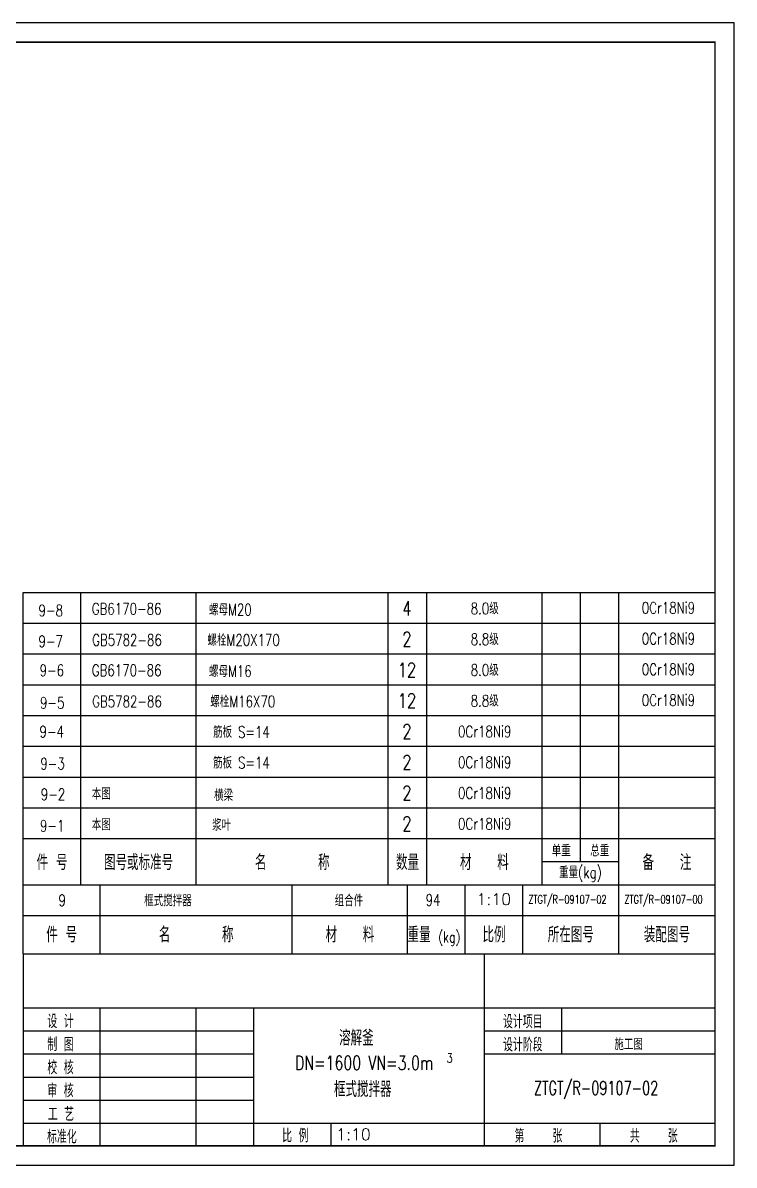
# Model space of a CAD drawing. Extents: x 6109 to 86747, y -17046 to 6992.
# Drawn here: x 44802 to 46653, y -9638 to -6668 of the extents above; entities that cross this region are included whole.
import ezdxf
from ezdxf.enums import TextEntityAlignment as Align

# ---------------------------------------------------------------- set-up
doc = ezdxf.new("R2010")
doc.units = 0
doc.header["$LTSCALE"] = 150
doc.header["$MEASUREMENT"] = 0
doc.layers.get('0').update_dxf_attribs({"linetype": 'CONTINUOUS'})
for name, color, linetype in [('1', 7, 'CONTINUOUS'), ('3', 7, 'CONTINUOUS'), ('8', 12, 'CONTINUOUS'), ('BZ', 7, 'CONTINUOUS'), ('HGJ', 1, 'CONTINUOUS'), ('HGJY', 7, 'CONTINUOUS'), ('K1', 4, 'CONTINUOUS'), ('MXB', 7, 'CONTINUOUS')]:
    doc.layers.add(name, color=color, linetype=linetype)
doc.styles.add('HZFS', font='simplex.shx', dxfattribs={"width": 0.75, "bigfont": 'hzfs.shx'})
doc.styles.get("Standard").update_dxf_attribs({"font": 'txt', "width": 0.75, "bigfont": 'hztxt.shx'})

# ---------------------------------------------------------------- blocks, each defined once
blk = doc.blocks.new('BORDER')
for p, q in [((1, 1), (0, 1)), ((0, 1), (0, 0)), ((1, 0), (1, 1)), ((0, 0), (1, 0))]:
    blk.add_line(p, q)

msp = doc.modelspace()

# ---------------------------------------------------------------- linework, layer by layer
for p, q in [((46652.98299, -6667.98317), (42452.98299, -6667.98317)), ((46652.98299, -9637.98317), (46652.98299, -6667.98317)), ((42452.98299, -9637.98317), (46652.98299, -9637.98317))]:
    msp.add_line(p, q)
at = {"layer": '1', "color": 1}
for q in [(46602.98299, -9088.78614), (44802.98299, -9588.78614), (46602.98299, -9088.78614)]:
    msp.add_line((44802.98299, -9088.78614), q, dxfattribs=at)
at = {"layer": '3'}
for p, q in [((46002.98299, -9588.78614), (46002.98299, -9088.78614)), ((44802.98299, -9228.78614), (46602.98299, -9228.78614)), ((45002.98299, -9588.78614), (45002.98299, -9228.78614)), ((45252.98299, -9588.78614), (45252.98299, -9228.78614)), ((45402.98299, -9588.78614), (45402.98299, -9228.78614)), ((46203.45695, -9228.78614), (46203.45695, -9348.78614)), ((44802.98299, -9288.78614), (45402.98299, -9288.78614)), ((46002.98299, -9288.78614), (46602.98299, -9288.78614)), ((44802.98299, -9348.78614), (45402.98299, -9348.78614)), ((46002.98299, -9348.78614), (46602.98299, -9348.78614)), ((44802.98299, -9408.78614), (45402.98299, -9408.78614)), ((44802.98299, -9468.78614), (45402.98299, -9468.78614)), ((44802.98299, -9528.78614), (46602.98299, -9528.78614)), ((45602.98299, -9528.78614), (45602.98299, -9588.78614)), ((46302.98299, -9528.78614), (46302.98299, -9588.78614))]:
    msp.add_line(p, q, dxfattribs=at)
at = {"layer": 'HGJ'}
for p, q in [((44802.98299, -8148.78614), (46602.98299, -8148.78614)), ((44802.98299, -8908.78614), (44802.98299, -8148.78614)), ((44802.98299, -9088.78614), (44802.98299, -8908.78614)), ((44802.98299, -8908.78614), (46602.98299, -8908.78614))]:
    msp.add_line(p, q, dxfattribs=at)
at = {"layer": 'HGJY'}
for p, q in [((44952.98299, -8908.78614), (44952.98299, -8148.78614)), ((45252.98299, -8908.78614), (45252.98299, -8148.78614)), ((45752.98299, -8908.78614), (45752.98299, -8148.78614)), ((45852.98299, -8908.78614), (45852.98299, -8148.78614)), ((46152.98299, -8908.78614), (46152.98299, -8148.78614)), ((46252.98299, -8848.78614), (46252.98299, -8148.78614)), ((46352.98299, -8908.78614), (46352.98299, -8148.78614)), ((44802.98299, -8228.78614), (46602.98299, -8228.78614)), ((44802.98299, -8308.78614), (46602.98299, -8308.78614)), ((44802.98299, -8388.78614), (46602.98299, -8388.78614)), ((44802.98299, -8468.78614), (46602.98299, -8468.78614)), ((44802.98299, -8548.78614), (46602.98299, -8548.78614)), ((44802.98299, -8628.78614), (46602.98299, -8628.78614)), ((44802.98299, -8708.78614), (46602.98299, -8708.78614)), ((44802.98299, -8788.78614), (46602.98299, -8788.78614)), ((46152.98299, -8848.78614), (46352.98299, -8848.78614)), ((45002.98299, -9088.78614), (45002.98299, -8908.78614)), ((45502.98299, -9088.78614), (45502.98299, -8908.78614)), ((45802.98299, -9088.78614), (45802.98299, -8908.78614)), ((45952.98299, -9088.78614), (45952.98299, -8908.78614)), ((46102.98299, -9088.78614), (46102.98299, -8908.78614)), ((46352.98299, -9088.78614), (46352.98299, -8908.78614)), ((44802.98299, -8988.78614), (46602.98299, -8988.78614))]:
    msp.add_line(p, q, dxfattribs=at)
at = {"layer": 'K1', "const_width": 4}
msp.add_lwpolyline([(46602.98299, -9587.98317), (46602.98299, -6717.98317), (42702.98299, -6717.98317), (42702.98299, -9587.98317)], close=True, dxfattribs=at)

# ---------------------------------------------------------------- block references
at = {"xscale": 4200, "yscale": 2970, "zscale": 4200}
msp.add_blockref('BORDER', (42452.98299, -9637.98317), dxfattribs=at)

# ---------------------------------------------------------------- texts
at = {"style": 'HZFS', "width": 0.75}
for s, height, p in [('DN=1600 VN=3.0m', 36, (45509.97602, -9390.09363)), ('3', 24, (45904.99539, -9371.4603))]:
    msp.add_text(s, height=height, dxfattribs=at).set_placement(p)
at = {"layer": '8', "color": 7, "style": 'HZFS', "width": 0.7}
for s, p in [('设 计', (44865.72152, -9281.6197)), ('设计项目', (46051.45816, -9282.38004)), ('制 图', (44865.72152, -9341.6197)), ('设计阶段', (46051.45816, -9342.38004)), ('校 核', (44865.72152, -9401.6197)), ('审 核', (44865.72152, -9461.6197)), ('工 艺', (44867.11317, -9523.05299)), ('标准化', (44864.86408, -9581.6197)), ('比 例', (45476.82084, -9578.78614)), ('第    张', (46081.46759, -9579.46326)), ('共    张', (46381.46759, -9579.46326))]:
    msp.add_text(s, height=35, dxfattribs=at).set_placement(p)
at = {"layer": 'BZ', "style": 'HZFS', "width": 0.75}
for s, p in [('9-8', (44874.44019, -8210.90625)), ('GB6170-86', (45072.07699, -8206.42937)), ('螺母M20', (45341.94297, -8208.63391)), ('8.0级', (46003.87772, -8205.64676)), ('0Cr18Ni9', (46481.9887, -8204.02644)), ('螺栓M20X170', (45376.49459, -8287.81395)), ('8.8级', (46003.87772, -8285.64676)), ('0Cr18Ni9', (46481.9887, -8284.02644)), ('9-7', (44874.44019, -8290.90625)), ('GB5782-86', (45072.99884, -8287.50245)), ('9-6', (44877.36255, -8366.59099)), ('GB6170-86', (45072.07699, -8366.42937)), ('螺母M16', (45341.94297, -8368.63391)), ('8.0级', (46003.87772, -8365.64676)), ('0Cr18Ni9', (46481.9887, -8364.02644)), ('9-5', (44878.56717, -8450.9444)), ('GB5782-86', (45072.99884, -8447.50245)), ('螺栓M16X70', (45374.16204, -8447.48229)), ('8.8级', (46003.87772, -8445.64676)), ('0Cr18Ni9', (46481.9887, -8444.02644)), ('筋板 S=14', (45370.89137, -8526.74528)), ('9-4', (44877.01612, -8525.65583)), ('0Cr18Ni9', (46003.87772, -8525.64676)), ('9-3', (44879.25532, -8608.88044)), ('筋板 S=14', (45370.89137, -8606.74528)), ('0Cr18Ni9', (46003.87772, -8605.64676)), ('9-2', (44880.38414, -8688.88707)), ('本图', (45006.16439, -8687.50245)), ('横梁', (45324.22475, -8691.1918)), ('0Cr18Ni9', (46003.87772, -8685.64676)), ('9-1', (44878.14166, -8770.64938)), ('本图', (45006.16439, -8767.50245)), ('浆叶', (45319.26535, -8768.58785)), ('0Cr18Ni9', (46003.87772, -8765.64676)), ('9', (44904.27572, -8964.5767)), ('框式搅拌器', (45179.47572, -8964.98164)), ('组合件', (45650.54965, -8964.98173)), ('94', (45869.44501, -8963.66288)), ('施工图', (46378.47665, -9338.52983))]:
    msp.add_text(s, height=30, dxfattribs=at).set_placement(p, align=Align.CENTER)
at = {"layer": 'HGJY', "style": 'HZFS', "width": 0.75}
for s, height, p in [('单重', 30, (46202.98299, -8818.78614)), ('总重', 30, (46302.98299, -8818.78614)), ('件 号', 40, (44877.98299, -8848.78614)), ('图号或标准号', 40, (45102.98299, -8848.78614)), ('名      称', 40, (45502.98299, -8848.78614)), ('数量', 40, (45802.98299, -8848.78614)), ('材   料', 40, (46002.98299, -8848.78614)), ('备   注', 40, (46477.98299, -8848.78614)), ('重量(kg)', 30, (46252.98299, -8878.78614)), ('框式搅拌器 ', 39.984, (45696.73357, -9438.60964))]:
    msp.add_text(s, height=height, dxfattribs=at).set_placement(p, align=Align.MIDDLE)
at = {"layer": 'HGJY'}
for p in [(46027.40258, -8946.35609), (45662.26504, -9557.94888)]:
    msp.add_text('1:10', height=30, dxfattribs=at).set_placement(p, align=Align.MIDDLE)
at = {"layer": 'HGJY', "style": 'HZFS'}
for s, height, width, p in [('ZTGT/R-09107-02', 22, 0.7, (46117.53935, -8958.0107)), ('ZTGT/R-09107-00', 22, 0.7, (46367.53935, -8958.0107)), ('重量', 40, 0.75, (45802.98299, -9058.78614)), ('(kg)', 28, 0.75, (45882.98299, -9058.78614)), ('溶解釜', 39.984, 0.75, (45624.78275, -9327.31472))]:
    msp.add_text(s, height=height, dxfattribs=dict(at, width=width)).set_placement(p)
at = {"layer": 'HGJY', "style": 'HZFS', "width": 0.75}
for s, p in [('件 号', (44902.98299, -9058.78614)), ('名      称', (45252.98299, -9058.78614)), ('材   料', (45652.98299, -9058.78614)), ('比例', (46027.98299, -9058.78614)), ('所在图号', (46227.98299, -9058.78614)), ('装配图号', (46477.98299, -9058.78614))]:
    msp.add_text(s, height=40, dxfattribs=at).set_placement(p, align=Align.CENTER)
at = {"layer": 'MXB', "style": 'HZFS', "width": 0.75}
for s, p in [('4', (45801.3969, -8209.20113)), ('2', (45801.3969, -8289.20113)), ('12', (45801.3969, -8369.20113)), ('12', (45801.3969, -8449.20113)), ('2', (45801.3969, -8529.20113)), ('2', (45801.3969, -8609.20113)), ('2', (45801.3969, -8689.20113)), ('2', (45801.3969, -8769.20113))]:
    msp.add_text(s, height=37.5, dxfattribs=at).set_placement(p, align=Align.CENTER)
at = {"layer": 'MXB', "width": 0.7}
msp.add_text('ZTGT/R-09107-02', height=35, dxfattribs=at).set_placement((46131.95033, -9454.7885))

doc.saveas('drawing.dxf')
